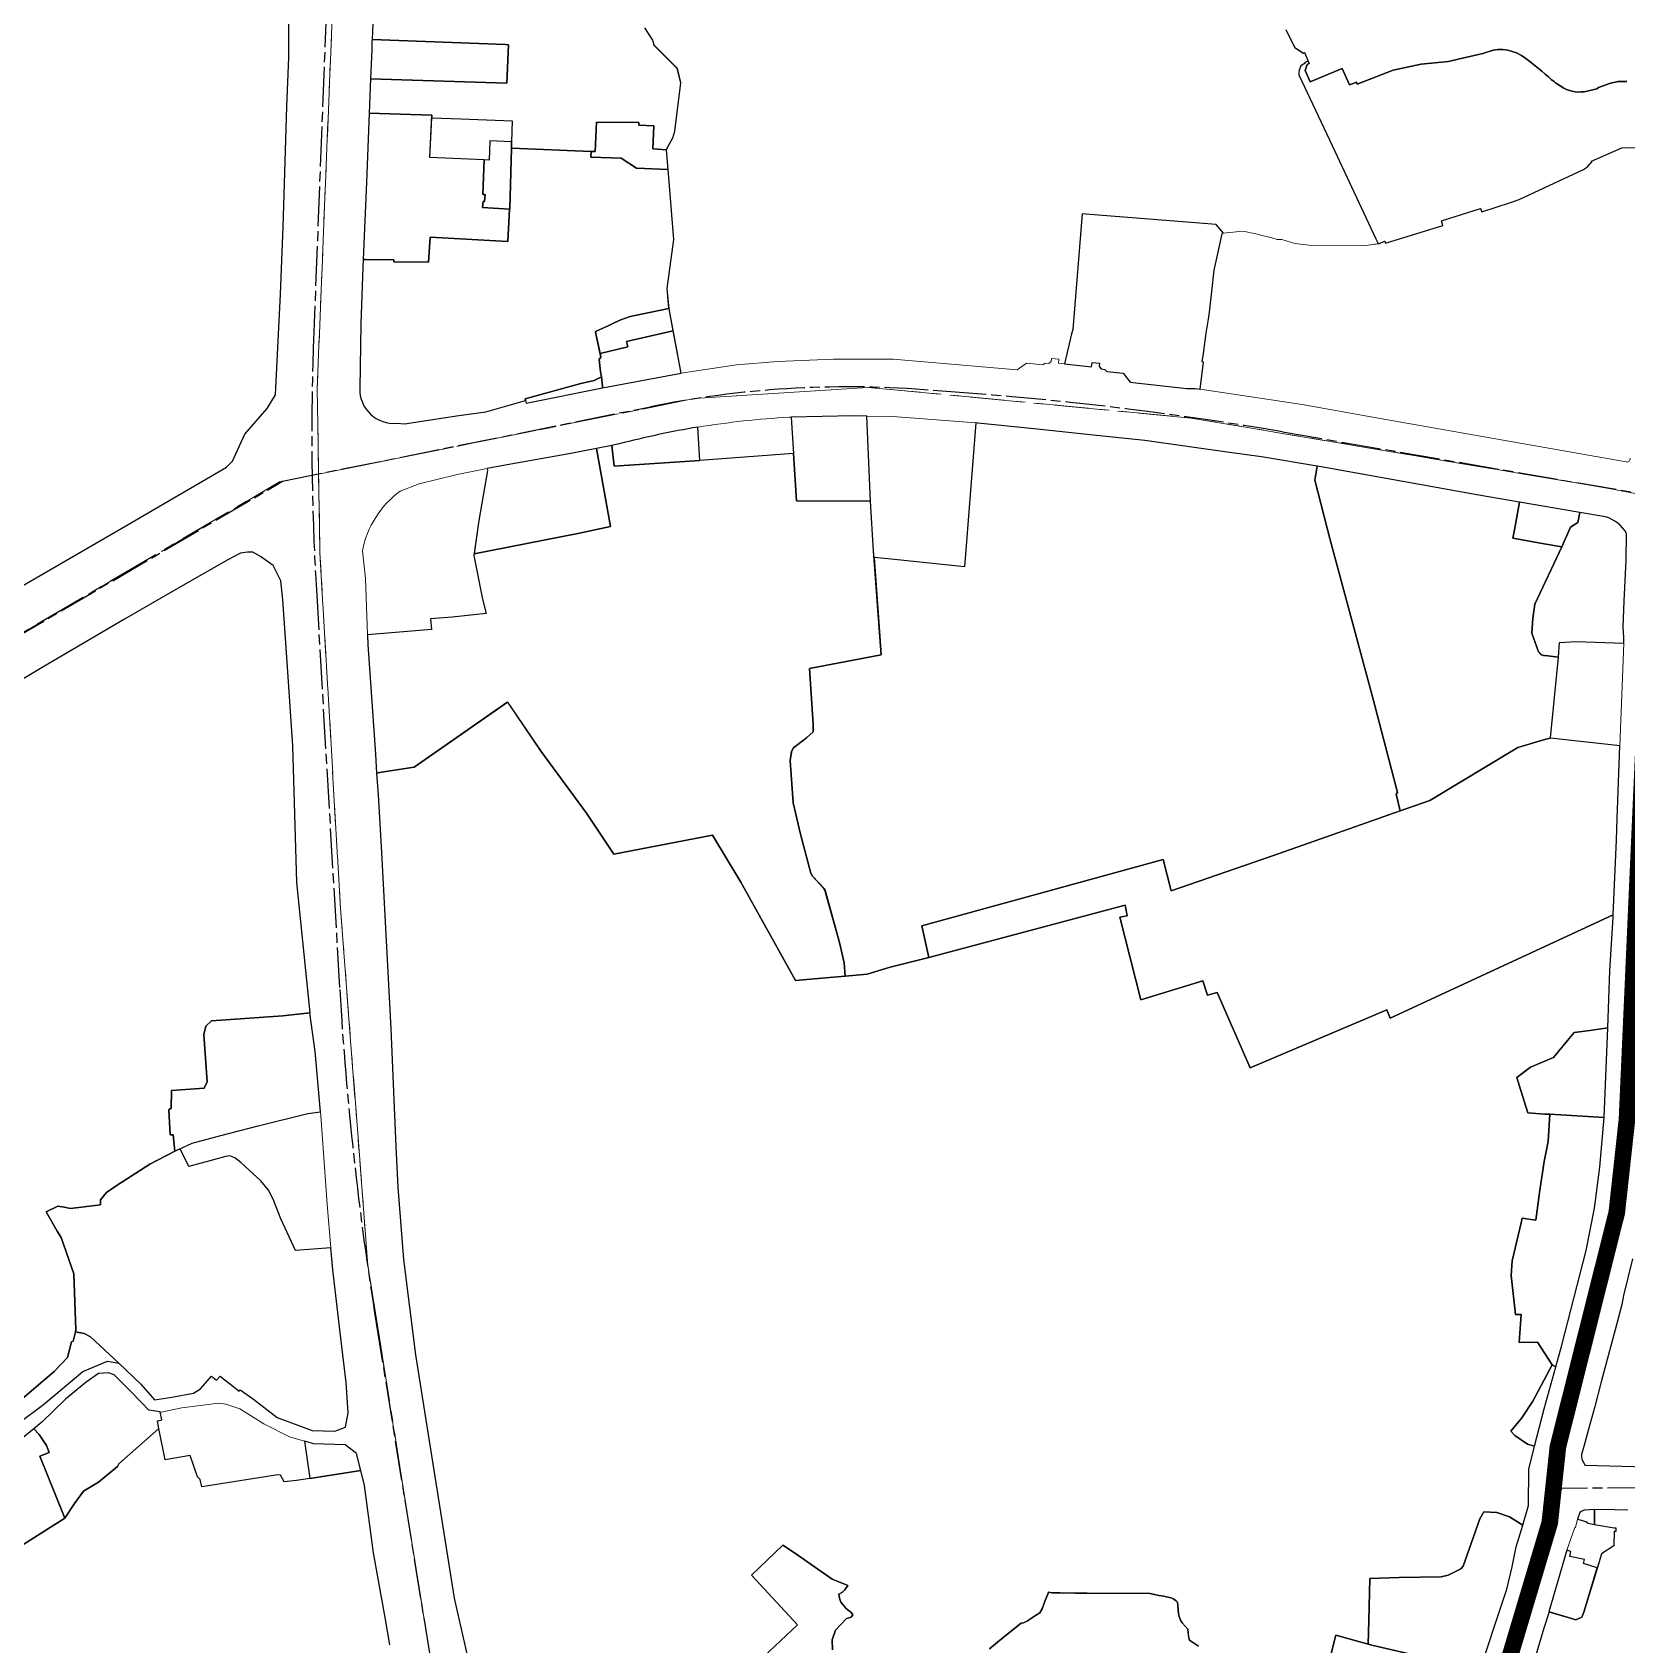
# Model space of a CAD drawing. Header units: millimetres. Extents: x 125232 to 134072, y 142885 to 152835.
# Drawn here: x 126747 to 127708, y 148091 to 149064 of the extents above; entities that cross this region are included whole.
import ezdxf

# ---------------------------------------------------------------- set-up
doc = ezdxf.new("R2010")
doc.units = ezdxf.units.MM
doc.linetypes.add('ACAD_ISO08W100', pattern=[36, 24, -3, 6, -3])
doc.linetypes.add('CENTER', pattern=[50.8, 31.75, -6.35, 6.35, -6.35])
for name, color, linetype in [('commerce', 10, 'Continuous'), ('culture', 21, 'Continuous'), ('green & plaza', 80, 'Continuous'), ('military', 76, 'Continuous'), ('research & university', 30, 'Continuous'), ('residence', 2, 'Continuous'), ('residence-bad', 41, 'Continuous'), ('老城北中心线', 7, 'ACAD_ISO08W100')]:
    doc.layers.add(name, color=color, linetype=linetype)
for name, color, linetype, lineweight in [('government', 221, 'Continuous', 0), ('municipal utilities', 151, 'Continuous', 0), ('parking', 8, 'Continuous', 0), ('school', 31, 'Continuous', 0), ('super block', 6, 'CENTER', 0)]:
    doc.layers.add(name, color=color, linetype=linetype, lineweight=lineweight)

msp = doc.modelspace()

# ---------------------------------------------------------------- linework, layer by layer
at = {"layer": 'commerce'}
msp.add_lwpolyline([(127502.36, 149065.05), (127507.75, 149054.26), (127512.82, 149050.97), (127513.6, 149051.35), (127516.44, 149044.64), (127515.25, 149044.15), (127513.89, 149040.4), (127516.99, 149033.58), (127536.3, 149041.59), (127540.7, 149031.9), (127544.84, 149033.38), (127545.37, 149032.17), (127566.99, 149040.57), (127583.77, 149044.28), (127600.32, 149045.88), (127606.1, 149047.37), (127621.1, 149050.7), (127627.19, 149052.7), (127630.1, 149053.18), (127633.03, 149053.18), (127636.18, 149052.7), (127641.37, 149051.15), (127644.3, 149049.59, -0.021463), (127660.51, 149036.57, 0.037467), (127667.65, 149031.2), (127669.84, 149029.79, 0.177558), (127683.93, 149028), (127689.67, 149029.32), (127690.64, 149030.13), (127697.89, 149032.8), (127702.54, 149033.88), (127707.89, 149033.77)], format="xyb", dxfattribs=at)
for points in [[(127133.17, 148883.44), (127105.01, 148877.05), (127105.76, 148873.84), (127089.04, 148869.88), (127089.5, 148867.7), (127088.58, 148866.24), (127089.25, 148858.73), (127089.9, 148855.84), (127090.61, 148850.19), (127090.52, 148849.21), (127137.99, 148858.06)], [(127249.83, 148832.11), (127241.56, 148832.34), (127204.3, 148831.48), (127207.54, 148780.99), (127251.99, 148780.88)], [(127529.12, 148757.6), (127519.79, 148793.49), (127521.21, 148801.91), (127487.64, 148807.55), (127468.46, 148810.19), (127417.33, 148817.35), (127391.97, 148820.1), (127348.74, 148824.64), (127316.78, 148827.88), (127315.52, 148827.98), (127308.73, 148741.31), (127264.5, 148745.79), (127254.22, 148746.83), (127258.44, 148688.29), (127215.25, 148679.96), (127217.56, 148646.34), (127217.52, 148641.74), (127213.4, 148638.12), (127205.7, 148632.18), (127204.49, 148629.93), (127204.42, 148629.5), (127203.72, 148624.56), (127205.38, 148599.04), (127209.78, 148580.11), (127216.15, 148556.68), (127216.8, 148555.28), (127217.17, 148554.77), (127224.46, 148546.86), (127233.26, 148514.72), (127236.19, 148502.63), (127236.71, 148494.53), (127250, 148495.79), (127263.82, 148500), (127287.28, 148505.67), (127283.03, 148524.84), (127428.44, 148564.91), (127433.3, 148545.97), (127444.23, 148549.76), (127494.27, 148567.13), (127530.2, 148579.69), (127571.17, 148594.16), (127568.88, 148604.18), (127569.56, 148605.16), (127555.12, 148660.76)], [(127086.86, 148812.66), (127071.4, 148809.59), (127033.04, 148802.84), (127021, 148800.49), (127021.32, 148799.3), (127015.97, 148769.1), (127013.22, 148749.01), (127076.63, 148761.55), (127095.33, 148765.59)], [(127668.54, 148753.32), (127658.05, 148755.2), (127639.18, 148758.58), (127640.03, 148763.57), (127643.04, 148780.3), (127618.57, 148784.52), (127527.02, 148800.93), (127521.21, 148801.91), (127519.79, 148793.49), (127529.12, 148757.6), (127555.12, 148660.76), (127569.56, 148605.16), (127568.88, 148604.18), (127571.17, 148594.16), (127589, 148600.46), (127642.06, 148632.44), (127658.91, 148637.4), (127661.73, 148637.9), (127661.75, 148638.14), (127666.62, 148686.89), (127664.79, 148687.07), (127660.17, 148687.51), (127656.31, 148688.09), (127654.52, 148690.09), (127650.63, 148701.31), (127651.21, 148710.24), (127652.34, 148718.73)], [(127679.57, 148774), (127643.04, 148780.3), (127640.03, 148763.57), (127639.18, 148758.58), (127658.05, 148755.2), (127668.54, 148753.32), (127673.79, 148765.14), (127678.31, 148767.96)], [(127657.96, 148233.62), (127664.93, 148259.01), (127662.76, 148260.12), (127651.11, 148238.24), (127644.61, 148228.32), (127637.95, 148220.28), (127640.3, 148217.67), (127647.89, 148212.4), (127652.25, 148211.28)], [(126942.32, 148206.79), (126935.41, 148212.02), (126916.68, 148212.52), (126910.92, 148214.17), (126914.19, 148191.77), (126944.9, 148196.57)], [(127689.97, 148137.88), (127681.72, 148140.41), (127682.24, 148142.86), (127673.47, 148144.68), (127674.01, 148147.79), (127671.74, 148148.4), (127660.8, 148111.28), (127674.36, 148107.29), (127677.07, 148106.57), (127680.65, 148108.19), (127681.92, 148111.09)], [(127618.04, 148072.24), (127608.07, 148074.97), (127590.16, 148082.72), (127585.34, 148084.06), (127554.15, 148091.19), (127532.44, 148097.21), (127522.58, 148058.52), (127541.47, 148053.3), (127554.92, 148049.88), (127596.57, 148038.53), (127607.72, 148035.29)]]:
    msp.add_lwpolyline(points, close=True, dxfattribs=at)
for points in [[(127148.07, 148825.45, 0.023471), (127100.58, 148815.37), (127096.08, 148814.48), (127097.67, 148801.9), (127149.18, 148805.33)], [(127707.36, 148745.21), (127707.59, 148761.38, 0.207246), (127694.96, 148771.34), (127679.57, 148774), (127678.31, 148767.96), (127673.79, 148765.14), (127668.54, 148753.32), (127652.34, 148718.73), (127651.21, 148710.24), (127650.63, 148701.31), (127654.52, 148690.09), (127655.62, 148688.85), (127657.54, 148687.91), (127660.17, 148687.51), (127664.79, 148687.07), (127666.62, 148686.89), (127667.16, 148695.64), (127677.55, 148696.18), (127705.93, 148695.33), (127706.05, 148698.68), (127705.62, 148705.05), (127706.12, 148720.53)]]:
    msp.add_lwpolyline(points, format="xyb", close=True, dxfattribs=at)
at = {"layer": 'culture'}
msp.add_lwpolyline([(127707.89, 149033.77), (127702.54, 149033.88), (127697.89, 149032.8), (127690.64, 149030.13), (127689.67, 149029.32), (127683.93, 149028, -0.177558), (127669.84, 149029.79), (127667.65, 149031.2, -0.037467), (127660.51, 149036.57, 0.021463), (127644.3, 149049.59), (127641.37, 149051.15), (127636.18, 149052.7), (127633.03, 149053.18), (127630.1, 149053.18), (127627.19, 149052.7), (127621.1, 149050.7), (127606.1, 149047.37), (127600.32, 149045.88), (127583.77, 149044.28), (127566.99, 149040.57), (127545.37, 149032.17), (127544.84, 149033.38), (127540.7, 149031.9), (127536.3, 149041.59), (127516.99, 149033.58), (127513.89, 149040.4), (127515.25, 149044.15), (127516.44, 149044.64), (127515.82, 149046.12), (127513.84, 149045.31), (127514.02, 149044.82), (127511.42, 149043.36), (127510.31, 149040.59), (127510.05, 149039.22), (127510.14, 149037.91), (127530.26, 148995.19), (127556.45, 148938.94), (127558.01, 148936.08), (127558.66, 148936.15), (127561.34, 148937.3), (127561.91, 148937.52), (127562.31, 148936.28), (127596.98, 148947.08), (127596.08, 148949.86), (127619.62, 148957.32), (127620.35, 148955.19), (127637.7, 148960.8), (127642.85, 148962.73), (127660.96, 148971.14), (127681.62, 148980.69), (127684.11, 148982.44), (127686.81, 148985.34), (127686.58, 148985.85), (127704.7, 148993.81), (127713.81, 148993.95)], format="xyb", dxfattribs=at)
msp.add_lwpolyline([(126928.03, 148317.56), (126926.9, 148330.84), (126905.46, 148329.04), (126896.79, 148348.24), (126892.16, 148360.07), (126889.36, 148365.44), (126884.7, 148371.08), (126872.63, 148382.22), (126869.03, 148385.08), (126865.94, 148386.28), (126863.48, 148385.88), (126841.23, 148379.87), (126836.01, 148390.48), (126832.76, 148389.02), (126817.84, 148381.19), (126798.11, 148368.44), (126791.57, 148364.04), (126788.1, 148359.61), (126787.98, 148356.62), (126770.01, 148354.46), (126766.18, 148355.3), (126762.23, 148355.78), (126755.29, 148352.51), (126761.98, 148340.8), (126764.27, 148336.97), (126771.95, 148315.14), (126773.16, 148281.46), (126772.93, 148280.17), (126778.21, 148279.09), (126782.05, 148277.14), (126799.05, 148261.25), (126812.28, 148248.49), (126820.61, 148239.09), (126831.01, 148240.77), (126844.16, 148243.22), (126848.29, 148245.74), (126855.02, 148253.43), (126857.91, 148250.9), (126860.25, 148253.43), (126865.78, 148248.92), (126871.5, 148244.29), (126872.12, 148245.11), (126880.33, 148239.44), (126894.5, 148228.56), (126915.56, 148220.6), (126929.25, 148220.23), (126935.67, 148222.55), (126937.25, 148231.3), (126936.14, 148249.51), (126932.82, 148276.23)], close=True, dxfattribs=at)
at = {"layer": 'government'}
msp.add_lwpolyline([(127502.36, 149065.05), (127507.75, 149054.26), (127512.34, 149051.28), (127512.51, 149050.81), (127512.82, 149050.97), (127513.6, 149051.35), (127515.82, 149046.12), (127513.84, 149045.31), (127514.02, 149044.82), (127511.42, 149043.36), (127510.31, 149040.59), (127510.05, 149039.22), (127510.14, 149037.91), (127530.26, 148995.19), (127556.45, 148938.94), (127558.03, 148936.05), (127550.59, 148934.87), (127516.39, 148935.07), (127507.72, 148936.12), (127500, 148938.58), (127497.09, 148938.64), (127493.89, 148939.65), (127487.2, 148941.28), (127484.31, 148941.93), (127476.47, 148943.6), (127464.73, 148942.41), (127460.39, 148947.56), (127386.73, 148953.45), (127379.6, 148954.15), (127373.93, 148884.39), (127373.13, 148881.64), (127369.02, 148863.58), (127365.35, 148863.97), (127365.61, 148866.35), (127361.2, 148866.8), (127360.95, 148864.95), (127359.44, 148863.74), (127357.22, 148864.01), (127355.83, 148862.97), (127345.99, 148864.03), (127340.33, 148859.96), (127265.7, 148866.42), (127229.74, 148866.42), (127196.01, 148865.09), (127171.39, 148863.04), (127137.99, 148858.06), (127130.63, 148896.86), (127129.51, 148908.96), (127133.62, 148938.58), (127130.03, 148980.75), (127129.01, 148992.72), (127132.86, 149000), (127134.22, 149003.9), (127137.82, 149033.13), (127135.67, 149041.71), (127121.78, 149055.6), (127120.85, 149058.76), (127116.11, 149066.24)], dxfattribs=at)
msp.add_lwpolyline([(127713.81, 148993.95), (127704.7, 148993.81), (127686.58, 148985.85), (127686.81, 148985.34), (127684.11, 148982.44), (127681.62, 148980.69), (127660.96, 148971.14), (127642.85, 148962.73), (127637.7, 148960.8), (127620.35, 148955.19), (127619.62, 148957.32), (127596.08, 148949.86), (127596.98, 148947.08), (127562.31, 148936.28), (127561.91, 148937.52), (127561.34, 148937.3), (127558.66, 148936.15), (127550.59, 148934.87), (127516.39, 148935.07), (127507.72, 148936.12), (127500, 148938.58), (127497.09, 148938.64), (127493.89, 148939.65), (127487.2, 148941.28), (127484.31, 148941.93), (127476.47, 148943.6), (127464.48, 148942.39), (127463.95, 148942), (127460.69, 148927.25), (127459.23, 148920.03), (127457.66, 148907.18), (127456.22, 148894.76), (127455.7, 148890.65), (127454.35, 148882.03), (127452.64, 148869.93), (127451.8, 148864.81), (127452.68, 148864.72), (127450.79, 148848.28), (127512.07, 148839.07), (127559.15, 148830.73), (127707.44, 148804.48, 0.503061), (127709.8, 148806.71)], format="xyb", dxfattribs=at)
for points in [[(127204.3, 148831.48), (127203.08, 148831.45, 0.026758), (127148.07, 148825.45), (127149.18, 148805.33), (127205.7, 148809.67)], [(127015.97, 148769.1), (127021.32, 148799.3), (127021, 148800.49), (127002.92, 148796.97), (126979.97, 148791.24), (126968.57, 148786.86, 0.187006), (126945.88, 148750.95), (126947.66, 148734.14), (126948.9, 148700.3), (126987.47, 148703.42), (126986.85, 148709.96), (127000, 148710.83), (127020.44, 148713.18), (127018.28, 148721.81), (127013.1, 148748.14)]]:
    msp.add_lwpolyline(points, format="xyb", close=True, dxfattribs=at)
msp.add_lwpolyline([(127705.93, 148695.33), (127677.55, 148696.18), (127667.16, 148695.64), (127666.62, 148686.89), (127661.75, 148638.14), (127661.73, 148637.89), (127703.64, 148633.39), (127703.85, 148638.45)], close=True, dxfattribs=at)
at = {"layer": 'green & plaza'}
for points in [[(127090.52, 148849.21), (127090.61, 148850.19), (127089.9, 148855.84), (127085.57, 148853.56), (127077.5, 148851.85), (127043.85, 148842.48), (127044.2, 148841.5), (127044.64, 148840)], [(127688.3, 148172.91), (127682.3, 148172.59), (127680.63, 148171.97), (127679.57, 148171.18), (127678, 148167.17), (127683.19, 148165.71), (127683.86, 148165.3), (127683.77, 148164.94), (127688.22, 148163.91)]]:
    msp.add_lwpolyline(points, close=True, dxfattribs=at)
msp.add_lwpolyline([(127229.17, 148088.41), (127228.99, 148094.41), (127230.97, 148100.19), (127237.63, 148107.37), (127240.45, 148108.03), (127241.33, 148109.46), (127240.35, 148111.01), (127237.45, 148113.23), (127234.15, 148117.05), (127233.34, 148119.48), (127233.03, 148121.98), (127235.07, 148123.23), (127236.59, 148124.58), (127238.33, 148127.24), (127228.98, 148130.98), (127205.55, 148147.37), (127199.3, 148151.59), (127180.29, 148133.4), (127207.96, 148103.41), (127187.65, 148084.23)], dxfattribs=at)
at = {"layer": 'military'}
msp.add_lwpolyline([(127457.66, 148907.18), (127459.23, 148920.03), (127460.69, 148927.25), (127463.95, 148942), (127464.65, 148942.51), (127460.39, 148947.56), (127386.73, 148953.45), (127379.6, 148954.15), (127373.93, 148884.39), (127373.13, 148881.64), (127369.02, 148863.58), (127385.3, 148861.81), (127385.54, 148864.45), (127390.01, 148864.02), (127389.85, 148862.04), (127391.02, 148860.58), (127393.34, 148860.28), (127394.44, 148858.93), (127404.38, 148857.97), (127408.48, 148852.63), (127411.89, 148852.16), (127442.73, 148848.74), (127447.78, 148848.74), (127450.79, 148848.28), (127452.68, 148864.72), (127451.8, 148864.81), (127452.64, 148869.93), (127454.35, 148882.03), (127455.7, 148890.65), (127456.22, 148894.76)], close=True, dxfattribs=at)
at = {"layer": 'municipal utilities'}
for points in [[(126921.07, 148407.68), (126920.61, 148412.82), (126913.07, 148411.67), (126882.99, 148404.27), (126860.62, 148398.49), (126843.28, 148393.76), (126836.01, 148390.48), (126841.23, 148379.87), (126863.48, 148385.88), (126865.94, 148386.28), (126869.03, 148385.08), (126872.63, 148382.22), (126884.7, 148371.08), (126889.36, 148365.44), (126892.16, 148360.07), (126896.79, 148348.24), (126905.46, 148329.04), (126926.9, 148330.84), (126924.69, 148356.88)], [(127700.19, 148159.83), (127701.19, 148159.82), (127701.22, 148161.86), (127700.22, 148161.88), (127688.22, 148163.91), (127683.77, 148164.94), (127683.86, 148165.3), (127683.19, 148165.71), (127678, 148167.17), (127676.9, 148162.07), (127676.49, 148162.16), (127674.27, 148155.85), (127671.74, 148148.4), (127674.01, 148147.79), (127673.47, 148144.68), (127682.24, 148142.86), (127681.72, 148140.41), (127689.98, 148137.88), (127692.48, 148146.36), (127699.95, 148151.15)]]:
    msp.add_lwpolyline(points, close=True, dxfattribs=at)
at = {"layer": 'parking'}
msp.add_lwpolyline([(127315.52, 148827.98), (127265.5, 148831.86), (127250.06, 148832.1), (127249.83, 148832.11), (127251.99, 148780.88), (127253.93, 148750.78), (127254.22, 148746.83), (127264.5, 148745.79), (127308.73, 148741.31)], close=True, dxfattribs=at)
at = {"layer": 'research & university'}
for points in [[(126741.73, 148730.11), (126804.67, 148766.71), (126863.87, 148801.3), (126867.57, 148805.01), (126875.04, 148821.25), (126888.45, 148836.78), (126893.44, 148844.9), (126896.55, 148905.54), (126898.09, 148946.25), (126898.78, 148965.7), (126900.33, 149018.8), (126901.45, 149048.27), (126901.45, 149069.4)], [(126738.19, 148237.59), (126760.08, 148256.12), (126768.1, 148264.64), (126770.6, 148274.01), (126771.51, 148274.46), (126772.93, 148280.17), (126773.16, 148281.46), (126771.95, 148315.14), (126764.27, 148336.97), (126761.98, 148340.8), (126755.29, 148352.51), (126762.23, 148355.78), (126766.18, 148355.3), (126770.01, 148354.46), (126787.98, 148356.62), (126788.1, 148359.61), (126791.57, 148364.04), (126798.11, 148368.44), (126817.84, 148381.19), (126832.76, 148389.02), (126831.87, 148398.79), (126830.1, 148398.94), (126829.21, 148413.9), (126830.54, 148414.93), (126830.83, 148425.65), (126850.54, 148426.98), (126852.31, 148430.83), (126850.24, 148459.27), (126851.42, 148464.3), (126854.98, 148467.56), (126897.95, 148470.52), (126914.29, 148472.34), (126906.28, 148550.97), (126903.84, 148633.36), (126900.47, 148683.81), (126898, 148721.38), (126896.63, 148732.83), (126891.99, 148741.97), (126884.49, 148747.56), (126879.85, 148750.02), (126876.71, 148750.02), (126872.48, 148749.47), (126864.84, 148745.38), (126837.62, 148730.07), (126802.42, 148709.74), (126752.96, 148680.63), (126704.71, 148651.8)], [(127522.58, 148058.52), (127532.44, 148097.21), (127551.88, 148091.82), (127552.24, 148106.03), (127552.85, 148131.36), (127570.55, 148132.07), (127595.93, 148132.33), (127600.2, 148133.49), (127607.78, 148137.31), (127609.22, 148138.82), (127619.2, 148167.34), (127621.65, 148171.63), (127629.53, 148171.26), (127637.1, 148168.54), (127645.08, 148163.65), (127648.52, 148175.4), (127648.66, 148197.23), (127652.25, 148211.28), (127647.89, 148212.4), (127640.3, 148217.67), (127637.95, 148220.28), (127644.61, 148228.32), (127651.11, 148238.24), (127662.81, 148260.22), (127653.94, 148273.94), (127642.84, 148273.76), (127644.03, 148290.59), (127640.66, 148290.61), (127638.12, 148314.1), (127638.67, 148322.94), (127644.13, 148345.76), (127644.81, 148348.71), (127652.99, 148347.44), (127655.31, 148365.47), (127658.07, 148382.88), (127660.37, 148394.9), (127661.46, 148411.37), (127658.44, 148411.42), (127648.09, 148412.05), (127643.96, 148425.52), (127641.52, 148433.47), (127649.66, 148439.65), (127663.55, 148445.41), (127672.09, 148455.67), (127675.98, 148460.5), (127685.48, 148461.74), (127696.41, 148463.35), (127696.41, 148463.36), (127697.62, 148497.86), (127699.47, 148529.91), (127699.55, 148531.53), (127565.17, 148469.21), (127563.21, 148474.27), (127480.73, 148439.22), (127460.91, 148484.7), (127455.05, 148483), (127452.27, 148491.72), (127414.98, 148480.27), (127402.33, 148530.04), (127406.8, 148530.92), (127405.58, 148537.4), (127287.28, 148505.67), (127263.82, 148500), (127250, 148495.79), (127236.71, 148494.53), (127222.77, 148493.3), (127206.84, 148491.87), (127173.9, 148551.13), (127156.76, 148579.51), (127097.35, 148568.15), (127080.97, 148592.76), (127053.59, 148630.02), (127033.4, 148659.76), (127032.92, 148659.44), (126976.98, 148620.55), (126957.39, 148617.49), (126954.45, 148616.8), (126955.34, 148603.77), (126957.29, 148568.96), (126963, 148462.71), (126965.95, 148391.85), (126967.28, 148367.35), (126970.54, 148323.73), (126977.95, 148266.23), (127001.23, 148119.49), (127009.26, 148084.28)], [(126738.54, 148225.06), (126753.62, 148236.39), (126777.49, 148256.2), (126792.33, 148262.39), (126799.05, 148261.25), (126782.05, 148277.14), (126778.21, 148279.09), (126772.93, 148280.17), (126771.51, 148274.46), (126770.6, 148274.01), (126768.1, 148264.64), (126760.08, 148256.12), (126738.19, 148237.59)], [(126735.18, 148147.89), (126766.47, 148167.85), (126751.46, 148205.13), (126757.13, 148207.4), (126755.43, 148211.63), (126751.09, 148218.25), (126747.82, 148221.72), (126741.21, 148216.29)], [(127708.33, 148172.7), (127700.39, 148172.81), (127688.3, 148172.91), (127688.22, 148163.91), (127700.22, 148161.88), (127701.22, 148161.86), (127701.19, 148159.82), (127700.19, 148159.83), (127699.95, 148151.15), (127692.48, 148146.36), (127690.04, 148138.12), (127681.92, 148111.09), (127680.65, 148108.19), (127677.07, 148106.57), (127674.36, 148107.29), (127660.93, 148111.24), (127657.8, 148101.48), (127641.82, 148047.92)], [(127187.65, 148084.23), (127207.96, 148103.41), (127180.29, 148133.4), (127199.3, 148151.59), (127205.55, 148147.37), (127228.98, 148130.98), (127238.33, 148127.24), (127236.59, 148124.58), (127235.07, 148123.23), (127233.03, 148121.98), (127233.34, 148119.48), (127234.15, 148117.05), (127237.45, 148113.23), (127240.35, 148111.01), (127241.33, 148109.46), (127240.45, 148108.03), (127237.63, 148107.37), (127230.97, 148100.19), (127228.99, 148094.41), (127229.17, 148088.41)], [(127323.79, 148089.06), (127328.59, 148092.98), (127331.78, 148095.59), (127336.94, 148099.88), (127342.82, 148104.42), (127344.31, 148104.69), (127346.17, 148105.64), (127347.19, 148106.27), (127351.4, 148109.01), (127354.17, 148110.75), (127355.45, 148113.16), (127357.35, 148118.2), (127358.89, 148121.89), (127359.24, 148123.08), (127361.56, 148122.79), (127366.35, 148122.73), (127375.29, 148122.56), (127382.65, 148122.61), (127420.5, 148122.34), (127425.72, 148121.08), (127428.74, 148120.68), (127430.16, 148120.31), (127432.41, 148119.94), (127433.55, 148119.64), (127434.87, 148118.94), (127436.19, 148117.98), (127436.94, 148117.05), (127437.17, 148114.95), (127437.48, 148112.66), (127437.69, 148110.09), (127438.11, 148108.53), (127438.77, 148106.23), (127439.81, 148104.77), (127441.63, 148102.62), (127443.26, 148100.81), (127443.75, 148095.91), (127443.79, 148095.56), (127444.33, 148094.19), (127449.66, 148090.71)], [(127449.66, 148090.71), (127444.33, 148094.19), (127443.79, 148095.56), (127443.26, 148100.81), (127441.63, 148102.62), (127439.81, 148104.77), (127438.77, 148106.23), (127438.11, 148108.53), (127437.69, 148110.09), (127437.48, 148112.66), (127437.17, 148114.95), (127436.94, 148117.05), (127436.19, 148117.98), (127434.87, 148118.94), (127433.55, 148119.64), (127432.41, 148119.94), (127430.16, 148120.31), (127428.74, 148120.68), (127425.72, 148121.08), (127420.5, 148122.34), (127382.65, 148122.61), (127375.29, 148122.56), (127366.35, 148122.73), (127361.56, 148122.79), (127359.24, 148123.08), (127358.89, 148121.89), (127357.35, 148118.2), (127355.45, 148113.16), (127354.17, 148110.75), (127351.4, 148109.01), (127346.39, 148105.75), (127344.31, 148104.69), (127342.82, 148104.42), (127336.94, 148099.88), (127331.78, 148095.59), (127328.59, 148092.98), (127323.79, 148089.06)]]:
    msp.add_lwpolyline(points, dxfattribs=at)
for points in [[(127121.4, 149007.1), (127112.37, 149007.5), (127112.45, 149009.21), (127086.86, 149009.36), (127086.05, 148991.65), (127083.73, 148991.65), (127083.55, 148988.23), (127101.89, 148987.66), (127111.12, 148981.61), (127130.03, 148980.75), (127129.01, 148992.72), (127120.8, 148993.23)], [(126917.37, 148449.19), (126914.27, 148472.33), (126897.95, 148470.52), (126854.98, 148467.56), (126851.42, 148464.3), (126850.24, 148459.27), (126852.31, 148430.83), (126850.54, 148426.98), (126830.83, 148425.65), (126830.54, 148414.93), (126829.21, 148413.9), (126830.1, 148398.94), (126831.87, 148398.79), (126832.76, 148389.02), (126843.28, 148393.76), (126860.62, 148398.49), (126882.99, 148404.27), (126913.07, 148411.67), (126920.61, 148412.82)], [(127635.47, 148125.01), (127638.66, 148138.35), (127641.19, 148150.41), (127645.08, 148163.65), (127637.1, 148168.54), (127629.53, 148171.26), (127621.65, 148171.63), (127619.2, 148167.34), (127609.22, 148138.82), (127607.78, 148137.31), (127600.2, 148133.49), (127595.93, 148132.33), (127570.55, 148132.07), (127552.85, 148131.36), (127552.24, 148106.03), (127551.88, 148091.82), (127554.15, 148091.19), (127585.34, 148084.06), (127590.16, 148082.72), (127608.07, 148074.97), (127618.04, 148072.24), (127623.93, 148089.77), (127628.23, 148103.24)]]:
    msp.add_lwpolyline(points, close=True, dxfattribs=at)
msp.add_lwpolyline([(127130.03, 148980.75), (127111.12, 148981.61), (127101.89, 148987.66), (127083.55, 148988.23), (127083.73, 148991.65), (127035.65, 148993.62), (127034.61, 148956.91), (127034.6, 148956.91), (127033.56, 148937.32), (126986.75, 148939.89), (126985.71, 148924.82), (126964.76, 148925.17), (126964.76, 148926.29), (126947.77, 148926.5), (126946.37, 148926.5), (126946.18, 148921.97), (126944.82, 148887.76), (126944.22, 148848.68, 0.44335), (126966.56, 148827.82), (126971.31, 148827.5), (127004.03, 148832.43), (127020.28, 148834.6), (127044.2, 148841.5), (127043.85, 148842.48), (127077.5, 148851.85), (127085.57, 148853.56), (127089.9, 148855.84), (127089.25, 148858.73), (127088.58, 148866.24), (127089.5, 148867.7), (127086.38, 148882.67), (127086.82, 148883.27), (127093.95, 148886.51), (127097.64, 148888.27), (127101.96, 148890.33), (127107.28, 148892.1), (127130.61, 148897.01), (127129.51, 148908.96), (127133.62, 148938.58)], format="xyb", close=True, dxfattribs=at)
at = {"layer": 'residence'}
for points in [[(126952.27, 149073.65), (126951.65, 149059.17), (127032.19, 149056.17), (127033.91, 149055.95), (127032.97, 149032.91), (126950.82, 149035.37), (126949.98, 149014.71), (126987.77, 149013.44), (126987.7, 149011.92), (127005.1, 149011.4), (127036.16, 149010.08), (127035.77, 148997.55), (127035.65, 148993.62), (127083.73, 148991.65), (127086.05, 148991.65), (127086.86, 149009.36), (127112.45, 149009.21), (127112.37, 149007.5), (127121.4, 149007.1), (127120.8, 148993.23), (127129, 148992.72), (127132.83, 148999.94), (127134.18, 149003.84), (127137.78, 149033.07), (127135.63, 149041.65), (127121.75, 149055.54), (127120.81, 149058.7), (127116.07, 149066.18)], [(126962.4, 148091.34), (126959.54, 148108), (126952.54, 148146.96), (126947.22, 148187.39), (126944.9, 148196.57), (126914.19, 148191.77), (126906.12, 148190.5), (126898.8, 148189.72), (126896.53, 148193.7), (126894.89, 148193.84), (126849.19, 148186.61), (126848.13, 148191.11), (126846.54, 148192.78), (126842.13, 148205.65), (126827.05, 148202.92), (126823.27, 148221.89), (126799.17, 148200.45), (126798.19, 148198.85), (126786.79, 148189.55), (126777.73, 148183.97), (126772.38, 148176.67), (126766.47, 148167.85), (126735.18, 148147.89)]]:
    msp.add_lwpolyline(points, dxfattribs=at)
for points in [[(127019.33, 148986.51), (126986.57, 148987.94), (126987.77, 149013.44), (126949.98, 149014.71), (126948.3, 148973.16), (126946.37, 148926.5), (126947.77, 148926.5), (126964.76, 148926.29), (126964.76, 148925.17), (126985.71, 148924.82), (126986.75, 148939.89), (127033.56, 148937.32), (127034.6, 148956.91), (127018.21, 148957.89), (127018.55, 148961.58), (127019.42, 148961.5), (127019.79, 148965.65), (127018.42, 148965.71)], [(127133.17, 148883.44), (127130.63, 148896.86), (127130.6, 148897), (127107.28, 148892.1), (127102.16, 148890.4), (127101.93, 148890.32), (127097.64, 148888.27), (127093.95, 148886.51), (127086.82, 148883.27), (127086.38, 148882.67), (127089.04, 148869.88), (127105.76, 148873.84), (127105.01, 148877.05)], [(127253.93, 148750.78), (127251.99, 148780.88), (127207.54, 148780.99), (127205.7, 148809.67), (127149.18, 148805.33), (127097.67, 148801.9), (127096.08, 148814.48), (127086.86, 148812.66), (127095.33, 148765.59), (127076.63, 148761.55), (127013.22, 148749.01), (127013.1, 148748.14), (127018.28, 148721.81), (127020.44, 148713.18), (127000, 148710.83), (126986.85, 148709.96), (126987.47, 148703.42), (126948.9, 148700.3), (126949.11, 148694.42), (126953.67, 148628.24), (126954.45, 148616.8), (126957.39, 148617.49), (126976.98, 148620.55), (127033.39, 148659.77), (127053.59, 148630.02), (127080.97, 148592.76), (127097.35, 148568.15), (127156.76, 148579.51), (127173.9, 148551.13), (127206.84, 148491.87), (127222.77, 148493.3), (127236.71, 148494.53), (127236.19, 148502.63), (127233.26, 148514.72), (127224.6, 148546.36), (127223.98, 148547.39), (127216.89, 148555.09), (127216.15, 148556.68), (127209.78, 148580.11), (127205.38, 148599.04), (127203.72, 148624.56), (127204.48, 148629.9), (127205.7, 148632.18), (127213.4, 148638.12), (127217.52, 148641.74), (127217.56, 148646.34), (127215.25, 148679.96), (127258.44, 148688.29)], [(127699.55, 148531.53), (127701.67, 148576.67), (127701.88, 148589.57), (127703.64, 148633.39), (127661.71, 148637.9), (127658.91, 148637.4), (127642.06, 148632.44), (127589, 148600.46), (127571.17, 148594.16), (127530.2, 148579.69), (127494.27, 148567.13), (127444.23, 148549.76), (127433.3, 148545.97), (127428.44, 148564.91), (127283.03, 148524.84), (127287.28, 148505.67), (127405.58, 148537.4), (127406.8, 148530.92), (127402.33, 148530.04), (127414.98, 148480.27), (127452.27, 148491.72), (127455.05, 148483), (127460.91, 148484.7), (127480.73, 148439.22), (127563.21, 148474.27), (127565.17, 148469.21)], [(127696.41, 148463.35), (127685.48, 148461.74), (127675.98, 148460.5), (127672.09, 148455.67), (127663.55, 148445.41), (127649.66, 148439.65), (127641.52, 148433.47), (127643.96, 148425.52), (127648.09, 148412.05), (127658.44, 148411.42), (127661.46, 148411.37), (127661.46, 148411.35), (127694.19, 148409.33)], [(127694.19, 148409.33), (127661.46, 148411.35), (127660.37, 148394.9), (127658.07, 148382.88), (127655.31, 148365.47), (127652.99, 148347.44), (127644.81, 148348.71), (127644.13, 148345.76), (127638.67, 148322.94), (127638.12, 148314.1), (127640.66, 148290.61), (127644.03, 148290.59), (127642.84, 148273.76), (127653.94, 148273.94), (127662.81, 148260.22), (127662.93, 148260.03), (127664.93, 148259.01), (127668.54, 148272.17), (127683.26, 148329.12), (127688.22, 148354.68), (127691.59, 148379.44)], [(126823.27, 148221.89), (126822.38, 148226.37), (126824.93, 148227.07), (126824, 148231.8), (126817.26, 148232.97), (126812.87, 148237.24), (126805.7, 148244.83), (126796.19, 148254.13), (126792.87, 148255.31), (126786.77, 148254.99), (126779.5, 148249.75), (126766.99, 148239.49), (126752.65, 148225.7), (126747.82, 148221.72), (126751.09, 148218.25), (126755.43, 148211.63), (126757.13, 148207.4), (126751.46, 148205.13), (126764.98, 148171.76), (126766.47, 148167.85), (126772.38, 148176.67), (126777.73, 148183.97), (126786.79, 148189.55), (126798.19, 148198.85), (126799.17, 148200.45)]]:
    msp.add_lwpolyline(points, close=True, dxfattribs=at)
msp.add_lwpolyline([(127711.26, 148324.03), (127705.84, 148301.94), (127704.78, 148296.58), (127701.56, 148284.31), (127692.35, 148249.97), (127688.51, 148235.12), (127684.42, 148220.69), (127681.83, 148211.03), (127680.56, 148206.15), (127680.39, 148204.41), (127680.66, 148203.52, 0.03399), (127682.53, 148199.8), (127764.53, 148197.47)], format="xyb", dxfattribs=at)
at = {"layer": 'residence-bad'}
for points in [[(127033.91, 149055.95), (127032.19, 149056.17), (126951.65, 149059.17), (126951.61, 149058.26), (126951.55, 149053.2), (126950.82, 149035.37), (127032.97, 149032.91)], [(127035.65, 148993.59), (127035.62, 148993.62), (127035.65, 148993.62), (127035.77, 148997.55), (127022.74, 148998.08), (127022.26, 148986.37), (127019.33, 148986.51), (127018.42, 148965.71), (127019.79, 148965.65), (127019.42, 148961.5), (127018.55, 148961.58), (127018.21, 148957.89), (127034.6, 148956.91), (127034.61, 148957.16)]]:
    msp.add_lwpolyline(points, close=True, dxfattribs=at)
at = {"layer": 'school'}
for points in [[(127036.16, 149010.08), (127005.1, 149011.4), (126987.7, 149011.92), (126986.57, 148987.94), (127019.33, 148986.51), (127022.26, 148986.37), (127022.74, 148998.08), (127035.77, 148997.55)], [(126910.92, 148214.17), (126902, 148216.74), (126886.52, 148224.63), (126871.97, 148233.61), (126863.52, 148236.5), (126859.24, 148237.03), (126837.15, 148234.36), (126824.64, 148231.68), (126824, 148231.8), (126824.93, 148227.07), (126822.38, 148226.37), (126823.27, 148221.89), (126827.05, 148202.92), (126842.13, 148205.65), (126846.54, 148192.78), (126848.13, 148191.11), (126849.19, 148186.61), (126894.89, 148193.84), (126896.53, 148193.7), (126898.8, 148189.72), (126906.12, 148190.5), (126914.19, 148191.77)]]:
    msp.add_lwpolyline(points, close=True, dxfattribs=at)
at = {"layer": 'super block'}
for points in [[(127719.94, 149533.63), (127701.95, 149668.89), (127676.49, 149992.54), (127664.23, 150093.72), (127600.36, 150044.93), (127471.19, 149995.32), (127166.15, 149985.91), (127062.59, 149975.28), (127068.93, 149966.25), (127079.91, 149936.52), (127078.67, 149836.6), (127060.23, 149683.73), (127038.76, 149604.99), (126966.23, 149361.04), (126945.92, 149282.05), (126933.29, 149212.77), (126918.61, 148848.44), (126919.48, 148797.14), (127145.88, 148842.65), (127250.44, 148849.46), (127445.29, 148830.94), (127698.2, 148788.37), (127725.32, 148783.11)], [(126618.73, 148629.63), (126895.88, 148792.4), (126919.48, 148797.14), (126918.61, 148848.44), (126933.29, 149212.77), (126945.92, 149282.05), (126966.23, 149361.04), (127038.76, 149604.99), (127060.23, 149683.73), (127078.67, 149836.6), (127079.91, 149936.52), (127068.93, 149966.25), (127062.59, 149975.28), (127025.09, 149971.43), (126719.28, 149920.29)], [(127612.89, 148002.58), (127661.36, 148165.03), (127666.25, 148210.71), (127701.75, 148352.05), (127707.88, 148408.1), (127724.56, 148783.25), (127698.2, 148788.37), (127445.29, 148830.94), (127250.44, 148849.46), (127145.88, 148842.65), (126919.48, 148797.14), (126920.28, 148749.76), (126932.67, 148535.25), (126949.13, 148320.07), (127031.42, 147803.65)]]:
    msp.add_lwpolyline(points, dxfattribs=at)
msp.add_lwpolyline([(126949.13, 148320.07), (126932.67, 148535.25), (126920.28, 148749.76), (126919.48, 148797.14), (126895.88, 148792.4), (126618.73, 148629.63), (126553.99, 148607.64), (126486.39, 148600.37), (126476.78, 148599.64), (126480.4, 148563.98), (126492.86, 148441.5), (126540.44, 148096.34), (126565.66, 147902.66), (126645.07, 147899.59), (126840.57, 147968.9), (126914.75, 147998.62), (126931.8, 148005.11), (126954.33, 148008.62), (126975.91, 148012.17), (126997.64, 148015.63)], close=True, dxfattribs=at)
at = {"layer": 'super block', "const_width": 10}
msp.add_lwpolyline([(128408.53, 148030.19), (128417.22, 148091.76), (128418.82, 148120.76), (128421.07, 148142.71), (128417.59, 148244.9), (128407.28, 148307.64), (128400.35, 148330.54), (128270.2, 148677.34), (127724.56, 148783.25), (127707.88, 148408.1), (127701.75, 148352.05), (127666.25, 148210.71), (127661.36, 148165.03), (127612.89, 148002.58)], dxfattribs=at)
at = {"layer": '老城北中心线', "linetype": 'ACAD_ISO08W100', "lineweight": 25}
for p, q in [((126925.58, 149114.52), (126916.58, 148882.95)), ((127313.78, 148845.75), (127284.45, 148848)), ((126897.78, 148792.9), (127119.48, 148837.81)), ((127500.32, 148822.6), (127725.32, 148783.86)), ((126640.13, 148641.84), (126897.78, 148792.9)), ((126918.11, 148727.33), (126932.2, 148486.48)), ((127660.18, 148185.87), (127693.96, 148311.85)), ((126954.23, 148285.32), (127026.57, 147836.2)), ((127668.51, 148185.94), (127614.29, 148006.77)), ((127660.18, 148185.87), (127779, 148186.8))]:
    msp.add_line(p, q, dxfattribs=at)
for centre, radius, start, end in [((128515.38, 148820.81), 1600, 177.77391, 183.34943), ((127238.61, 148249.75), 600, 85.61792, 101.45175), ((127160.97, 146851.6), 2000, 80.23095, 85.61792), ((128928.79, 148603.33), 2000, 183.34943, 189.14925), ((127259.32, 148428.39), 450, 344.98996, 357.66466)]:
    msp.add_arc(centre, radius, start, end, dxfattribs=at)

doc.saveas('drawing.dxf')
